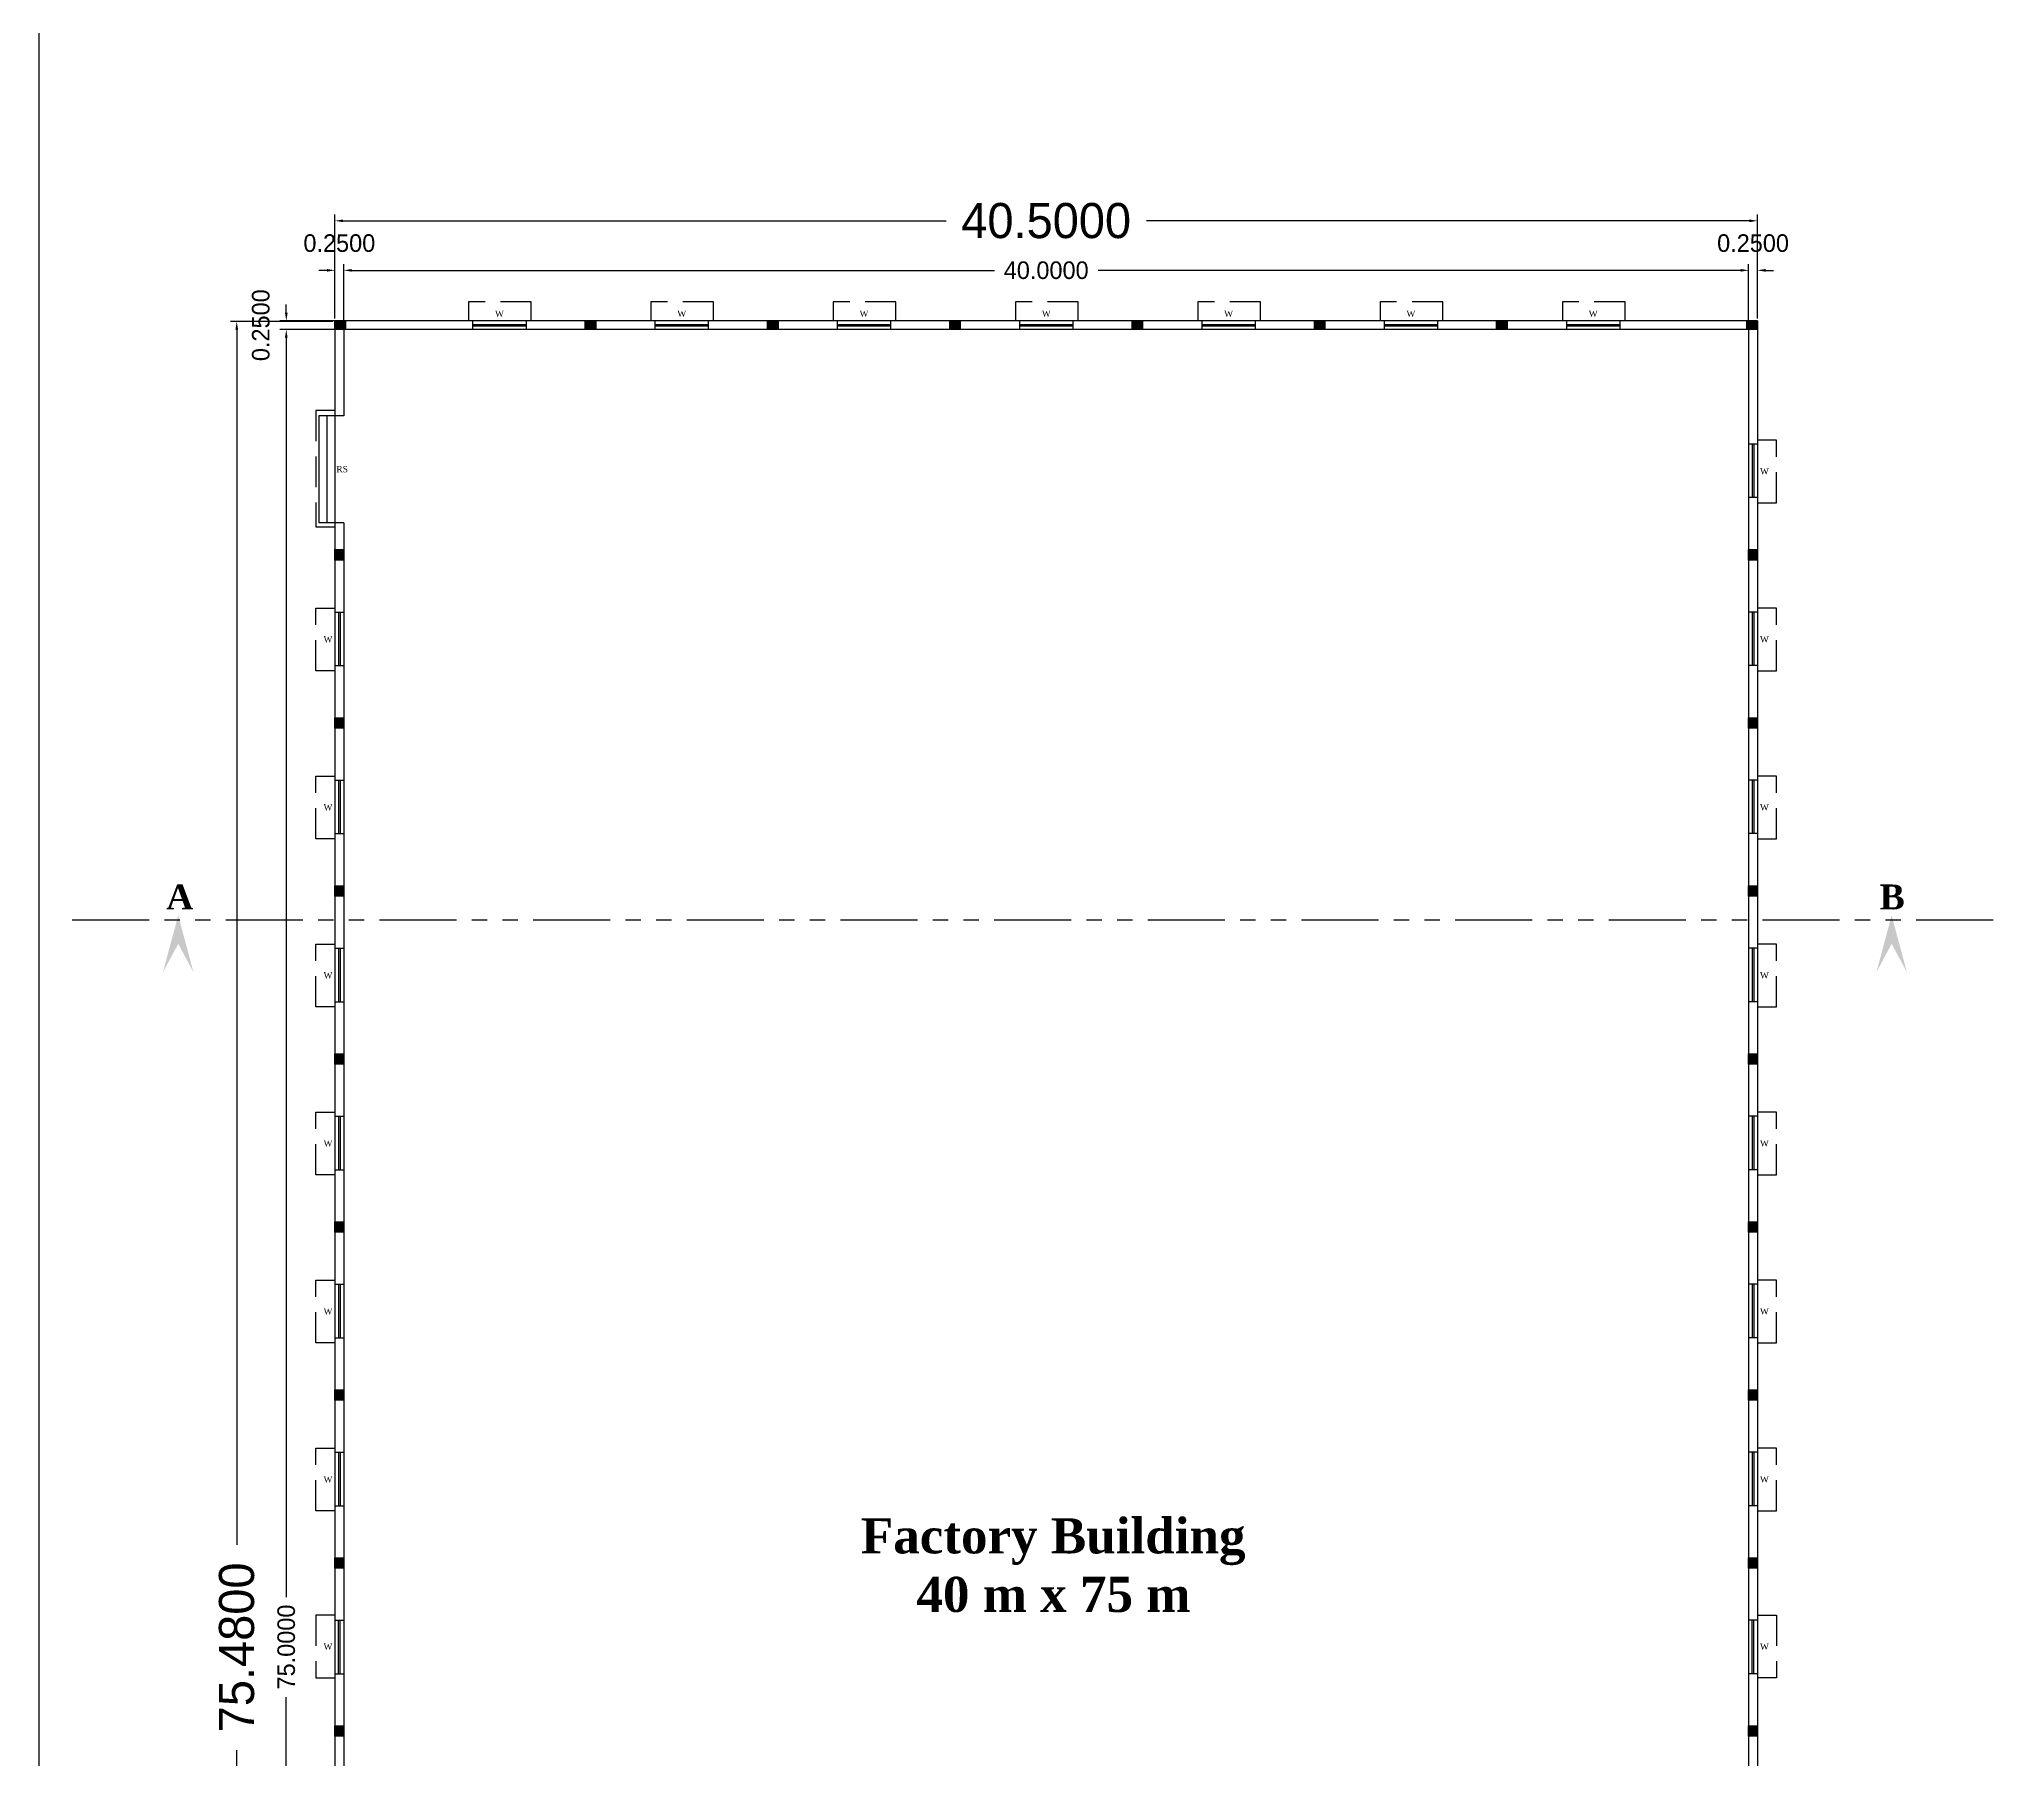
# Model space of a CAD drawing. Header units: metres. Extents: x 0 to 1012, y 0 to 496.
# Drawn here: x 620.1 to 676.1, y 201.7 to 250.7 of the extents above; entities that cross this region are included whole.
import ezdxf

# ---------------------------------------------------------------- set-up
doc = ezdxf.new("R2010")
doc.units = ezdxf.units.M
doc.header["$LTSCALE"] = 3.5
doc.header["$MEASUREMENT"] = 0
doc.linetypes.add('HIDDEN', pattern=[0.375, 0.25, -0.125])
doc.linetypes.add('PHANTOM2', pattern=[1.25, 0.625, -0.125, 0.125, -0.125, 0.125, -0.125])
doc.layers.get('0').update_dxf_attribs({"linetype": 'CONTINUOUS'})
doc.layers.get('DEFPOINTS').update_dxf_attribs({"linetype": 'CONTINUOUS'})
doc.layers.add('0 @ 0.001', color=7, linetype='CONTINUOUS')
doc.styles.add('Notes', font='arial.ttf', dxfattribs={"height": 3})
doc.styles.add('RomanS', font='romans.shx')
doc.dimstyles.get("Standard").update_dxf_attribs({"dimtxt": 0.18, "dimasz": 0.18, "dimexe": 0.18, "dimexo": 0.0625, "dimgap": 0.09, "dimtad": 0, "dimtih": 1, "dimtoh": 1, "dimdec": 4, "dimzin": 0, "dimdsep": 46, "dimtxsty": 'Standard', "dimcen": 0.09, "dimadec": 0, "dimazin": 0, "dimtfac": 1, "dimtdec": 4, "dimtofl": 0, "dimtmove": 0, "dimatfit": 3, "dimfxl": 0, "dimtolj": 1, "dimtzin": 0, "dimarcsym": 0})

# ---------------------------------------------------------------- blocks, each defined once
blk = doc.blocks.new('*D78')
at = {"color": 0, "lineweight": -2}
for p, q in [((628.53, 242.71), (628.53, 245.675)), ((669.03, 242.71), (669.03, 245.675)), ((628.76, 245.495), (645.929, 245.495)), ((668.8, 245.495), (651.632, 245.495))]:
    blk.add_line(p, q, dxfattribs=at)
at = {"color": 0}
for points in [[(628.76, 245.533), (628.76, 245.457), (628.53, 245.495)], [(668.8, 245.533), (668.8, 245.457), (669.03, 245.495)]]:
    blk.add_solid(points, dxfattribs=at)
at = {"layer": 'DEFPOINTS', "color": 0}
for p in [(669.03, 245.495), (628.53, 242.648), (669.03, 242.648)]:
    blk.add_point(p, dxfattribs=at)
at = {"color": 0, "insert": (648.78, 245.495), "char_height": 1, "attachment_point": 5}
blk.add_mtext('\\A1;40.5000', dxfattribs=at)
blk = doc.blocks.new('*D79')
at = {"color": 0, "lineweight": -2}
for p, q in [((628.78, 242.48), (628.78, 244.265)), ((629.01, 244.085), (647.304, 244.085)), ((668.55, 244.085), (650.257, 244.085)), ((668.78, 242.46), (668.78, 244.265))]:
    blk.add_line(p, q, dxfattribs=at)
at = {"color": 0}
for points in [[(629.01, 244.124), (629.01, 244.047), (628.78, 244.085)], [(668.55, 244.124), (668.55, 244.047), (668.78, 244.085)]]:
    blk.add_solid(points, dxfattribs=at)
at = {"layer": 'DEFPOINTS', "color": 0}
for p in [(668.78, 244.085), (628.78, 242.418), (668.78, 242.398)]:
    blk.add_point(p, dxfattribs=at)
at = {"color": 0, "insert": (648.78, 244.085), "char_height": 0.5, "attachment_point": 5}
blk.add_mtext('\\A1;40.0000', dxfattribs=at)
blk = doc.blocks.new('*D80')
at = {"color": 0, "lineweight": -2}
for p, q in [((628.3, 244.085), (628.07, 244.085)), ((628.53, 242.71), (628.53, 244.265)), ((628.78, 242.46), (628.78, 244.265)), ((629.01, 244.085), (629.24, 244.085))]:
    blk.add_line(p, q, dxfattribs=at)
at = {"color": 0}
for points in [[(628.3, 244.124), (628.3, 244.047), (628.53, 244.085)], [(629.01, 244.124), (629.01, 244.047), (628.78, 244.085)]]:
    blk.add_solid(points, dxfattribs=at)
at = {"layer": 'DEFPOINTS', "color": 0}
for p in [(628.78, 244.085), (628.53, 242.648), (628.78, 242.398)]:
    blk.add_point(p, dxfattribs=at)
at = {"color": 0, "insert": (628.655, 244.858), "char_height": 0.5, "attachment_point": 5}
blk.add_mtext('\\A1;0.2500', dxfattribs=at)
blk = doc.blocks.new('*D81')
at = {"color": 0, "lineweight": -2}
for p, q in [((668.55, 244.085), (668.32, 244.085)), ((668.78, 242.46), (668.78, 244.265)), ((669.03, 242.71), (669.03, 244.265)), ((669.26, 244.085), (669.49, 244.085))]:
    blk.add_line(p, q, dxfattribs=at)
at = {"color": 0}
for points in [[(668.55, 244.124), (668.55, 244.047), (668.78, 244.085)], [(669.26, 244.124), (669.26, 244.047), (669.03, 244.085)]]:
    blk.add_solid(points, dxfattribs=at)
at = {"layer": 'DEFPOINTS', "color": 0}
for p in [(669.03, 244.085), (668.78, 242.398), (669.03, 242.648)]:
    blk.add_point(p, dxfattribs=at)
at = {"color": 0, "insert": (668.905, 244.858), "char_height": 0.5, "attachment_point": 5}
blk.add_mtext('\\A1;0.2500', dxfattribs=at)
blk = doc.blocks.new('*D82')
at = {"color": 0, "lineweight": -2}
for p, q in [((628.468, 242.628), (625.554, 242.628)), ((625.734, 242.398), (625.734, 207.811)), ((625.734, 167.378), (625.734, 201.965)), ((628.468, 167.148), (625.554, 167.148))]:
    blk.add_line(p, q, dxfattribs=at)
at = {"color": 0}
for points in [[(625.696, 242.398), (625.772, 242.398), (625.734, 242.628)], [(625.696, 167.378), (625.772, 167.378), (625.734, 167.148)]]:
    blk.add_solid(points, dxfattribs=at)
at = {"layer": 'DEFPOINTS', "color": 0}
for p in [(628.53, 242.628), (625.734, 167.148), (628.53, 167.148)]:
    blk.add_point(p, dxfattribs=at)
at = {"color": 0, "insert": (625.734, 204.888), "char_height": 1, "attachment_point": 5, "rotation": 90}
blk.add_mtext('\\A1;75.4800', dxfattribs=at)
blk = doc.blocks.new('*D83')
at = {"color": 0, "lineweight": -2}
for p, q in [((628.768, 242.398), (626.965, 242.398)), ((627.145, 242.168), (627.145, 206.321)), ((627.145, 167.628), (627.145, 203.475)), ((628.718, 167.398), (626.965, 167.398))]:
    blk.add_line(p, q, dxfattribs=at)
at = {"color": 0}
for points in [[(627.106, 242.168), (627.183, 242.168), (627.145, 242.398)], [(627.106, 167.628), (627.183, 167.628), (627.145, 167.398)]]:
    blk.add_solid(points, dxfattribs=at)
at = {"layer": 'DEFPOINTS', "color": 0}
for p in [(627.145, 242.398), (628.83, 242.398), (628.78, 167.398)]:
    blk.add_point(p, dxfattribs=at)
at = {"color": 0, "insert": (627.145, 204.898), "char_height": 0.5, "attachment_point": 5, "rotation": 90}
blk.add_mtext('\\A1;75.0000', dxfattribs=at)
blk = doc.blocks.new('*D84')
at = {"color": 0, "lineweight": -2}
for p, q in [((627.145, 242.878), (627.145, 243.108)), ((628.768, 242.648), (626.965, 242.648)), ((628.768, 242.398), (626.965, 242.398)), ((627.145, 242.168), (627.145, 241.938))]:
    blk.add_line(p, q, dxfattribs=at)
at = {"color": 0}
for points in [[(627.106, 242.878), (627.183, 242.878), (627.145, 242.648)], [(627.106, 242.168), (627.183, 242.168), (627.145, 242.398)]]:
    blk.add_solid(points, dxfattribs=at)
at = {"layer": 'DEFPOINTS', "color": 0}
for p in [(627.145, 242.648), (628.83, 242.648), (628.83, 242.398)]:
    blk.add_point(p, dxfattribs=at)
at = {"color": 0, "insert": (626.42, 242.523), "char_height": 0.5, "attachment_point": 5, "rotation": 90}
blk.add_mtext('\\A1;0.2500', dxfattribs=at)

msp = doc.modelspace()

# ---------------------------------------------------------------- hatches: boundary and pattern name
h = msp.add_hatch(color=256)
h.dxf.hatch_style = 1
h.paths.add_polyline_path([(628.83031, 242.64791), (628.53031, 242.64791), (628.53031, 242.39791), (628.83031, 242.39791)])
h = msp.add_hatch(color=256)
h.dxf.hatch_style = 1
h.paths.add_polyline_path([(635.95531, 242.64791), (635.65531, 242.64791), (635.65531, 242.39791), (635.95531, 242.39791)])
h = msp.add_hatch(color=256)
h.dxf.hatch_style = 1
h.paths.add_polyline_path([(641.14531, 242.64791), (640.84531, 242.64791), (640.84531, 242.39791), (641.14531, 242.39791)])
h = msp.add_hatch(color=256)
h.dxf.hatch_style = 1
h.paths.add_polyline_path([(646.33531, 242.64791), (646.03531, 242.64791), (646.03531, 242.39791), (646.33531, 242.39791)])
h = msp.add_hatch(color=256)
h.dxf.hatch_style = 1
h.paths.add_polyline_path([(651.52531, 242.64791), (651.22531, 242.64791), (651.22531, 242.39791), (651.52531, 242.39791)])
h = msp.add_hatch(color=256)
h.dxf.hatch_style = 1
h.paths.add_polyline_path([(656.71531, 242.64791), (656.41531, 242.64791), (656.41531, 242.39791), (656.71531, 242.39791)])
h = msp.add_hatch(color=256)
h.dxf.hatch_style = 1
h.paths.add_polyline_path([(661.90531, 242.64791), (661.60531, 242.64791), (661.60531, 242.39791), (661.90531, 242.39791)])
h = msp.add_hatch(color=256)
h.dxf.hatch_style = 1
h.paths.add_polyline_path([(669.03031, 242.64791), (668.73031, 242.64791), (668.73031, 242.39791), (669.03031, 242.39791)])
h = msp.add_hatch(color=256)
h.dxf.hatch_style = 1
h.paths.add_polyline_path([(628.78031, 235.83416), (628.78031, 236.13416), (628.53031, 236.13416), (628.53031, 235.83416)])
h = msp.add_hatch(color=256)
h.dxf.hatch_style = 1
h.paths.add_polyline_path([(669.03031, 235.83416), (669.03031, 236.13416), (668.78031, 236.13416), (668.78031, 235.83416)])
h = msp.add_hatch(color=256)
h.dxf.hatch_style = 1
h.paths.add_polyline_path([(628.78031, 231.05166), (628.78031, 231.35166), (628.53031, 231.35166), (628.53031, 231.05166)])
h = msp.add_hatch(color=256)
h.dxf.hatch_style = 1
h.paths.add_polyline_path([(669.03031, 231.05166), (669.03031, 231.35166), (668.78031, 231.35166), (668.78031, 231.05166)])
h = msp.add_hatch(color=256)
h.dxf.hatch_style = 1
h.paths.add_polyline_path([(628.78031, 226.26916), (628.78031, 226.56916), (628.53031, 226.56916), (628.53031, 226.26916)])
h = msp.add_hatch(color=256)
h.dxf.hatch_style = 1
h.paths.add_polyline_path([(669.03031, 226.26916), (669.03031, 226.56916), (668.78031, 226.56916), (668.78031, 226.26916)])
for points in [[(624.06754, 225.72502), (623.63224, 224.10348), (624.06754, 224.91425), (624.50283, 224.10348)], [(672.85148, 225.72502), (672.41619, 224.10348), (672.85148, 224.91425), (673.28677, 224.10348)]]:
    msp.add_hatch(color=256).paths.add_polyline_path(points)
h = msp.add_hatch(color=256)
h.dxf.hatch_style = 1
h.paths.add_polyline_path([(628.78031, 221.48666), (628.78031, 221.78666), (628.53031, 221.78666), (628.53031, 221.48666)])
h = msp.add_hatch(color=256)
h.dxf.hatch_style = 1
h.paths.add_polyline_path([(669.03031, 221.48666), (669.03031, 221.78666), (668.78031, 221.78666), (668.78031, 221.48666)])
h = msp.add_hatch(color=256)
h.dxf.hatch_style = 1
h.paths.add_polyline_path([(628.78031, 216.70416), (628.78031, 217.00416), (628.53031, 217.00416), (628.53031, 216.70416)])
h = msp.add_hatch(color=256)
h.dxf.hatch_style = 1
h.paths.add_polyline_path([(669.03031, 216.70416), (669.03031, 217.00416), (668.78031, 217.00416), (668.78031, 216.70416)])
h = msp.add_hatch(color=256)
h.dxf.hatch_style = 1
h.paths.add_polyline_path([(628.78031, 211.92166), (628.78031, 212.22166), (628.53031, 212.22166), (628.53031, 211.92166)])
h = msp.add_hatch(color=256)
h.dxf.hatch_style = 1
h.paths.add_polyline_path([(669.03031, 211.92166), (669.03031, 212.22166), (668.78031, 212.22166), (668.78031, 211.92166)])
h = msp.add_hatch(color=256)
h.dxf.hatch_style = 1
h.paths.add_polyline_path([(628.78031, 207.13916), (628.78031, 207.43916), (628.53031, 207.43916), (628.53031, 207.13916)])
h = msp.add_hatch(color=256)
h.dxf.hatch_style = 1
h.paths.add_polyline_path([(669.03031, 207.13916), (669.03031, 207.43916), (668.78031, 207.43916), (668.78031, 207.13916)])
h = msp.add_hatch(color=256)
h.dxf.hatch_style = 1
h.paths.add_polyline_path([(628.78031, 202.35666), (628.78031, 202.65666), (628.53031, 202.65666), (628.53031, 202.35666)])
h = msp.add_hatch(color=256)
h.dxf.hatch_style = 1
h.paths.add_polyline_path([(669.03031, 202.35666), (669.03031, 202.65666), (668.78031, 202.65666), (668.78031, 202.35666)])

# ---------------------------------------------------------------- linework, layer by layer
at = {"linetype": 'HIDDEN'}
for p, q in [((634.12031, 243.19285), (632.33658, 243.19285)), ((632.33658, 243.19285), (632.33658, 242.64791)), ((634.12031, 242.64791), (634.12031, 243.19285)), ((639.31031, 243.19285), (637.52658, 243.19285)), ((637.52658, 243.19285), (637.52658, 242.64791)), ((639.31031, 242.64791), (639.31031, 243.19285)), ((644.50031, 243.19285), (642.71658, 243.19285)), ((642.71658, 243.19285), (642.71658, 242.64791)), ((644.50031, 242.64791), (644.50031, 243.19285)), ((649.69031, 243.19285), (647.90658, 243.19285)), ((647.90658, 243.19285), (647.90658, 242.64791)), ((649.69031, 242.64791), (649.69031, 243.19285)), ((654.88031, 243.19285), (653.09658, 243.19285)), ((653.09658, 243.19285), (653.09658, 242.64791)), ((654.88031, 242.64791), (654.88031, 243.19285)), ((660.07031, 243.19285), (658.28658, 243.19285)), ((658.28658, 243.19285), (658.28658, 242.64791)), ((660.07031, 242.64791), (660.07031, 243.19285)), ((665.26031, 243.19285), (663.47658, 243.19285)), ((663.47658, 243.19285), (663.47658, 242.64791)), ((665.26031, 242.64791), (665.26031, 243.19285)), ((628.53031, 240.09791), (627.98536, 240.09791)), ((627.98536, 240.09791), (627.98536, 236.78419)), ((669.57525, 239.24913), (669.03031, 239.24913)), ((669.57525, 237.46541), (669.57525, 239.24913)), ((669.03031, 237.46541), (669.57525, 237.46541)), ((627.98536, 236.78419), (628.53031, 236.78419)), ((627.98536, 232.68291), (627.98536, 234.46663)), ((627.98536, 234.46663), (628.53031, 234.46663)), ((669.57525, 234.46663), (669.03031, 234.46663)), ((669.57525, 232.68291), (669.57525, 234.46663)), ((628.53031, 232.68291), (627.98536, 232.68291)), ((669.03031, 232.68291), (669.57525, 232.68291)), ((627.98536, 227.90041), (627.98536, 229.68413)), ((627.98536, 229.68413), (628.53031, 229.68413)), ((669.57525, 229.68413), (669.03031, 229.68413)), ((669.57525, 227.90041), (669.57525, 229.68413)), ((628.53031, 227.90041), (627.98536, 227.90041)), ((669.03031, 227.90041), (669.57525, 227.90041)), ((627.98536, 223.11791), (627.98536, 224.90163)), ((627.98536, 224.90163), (628.53031, 224.90163)), ((669.57525, 224.90163), (669.03031, 224.90163)), ((669.57525, 223.11791), (669.57525, 224.90163)), ((628.53031, 223.11791), (627.98536, 223.11791)), ((669.03031, 223.11791), (669.57525, 223.11791)), ((627.98536, 218.33541), (627.98536, 220.11913)), ((627.98536, 220.11913), (628.53031, 220.11913)), ((669.57525, 220.11913), (669.03031, 220.11913)), ((669.57525, 218.33541), (669.57525, 220.11913)), ((628.53031, 218.33541), (627.98536, 218.33541)), ((669.03031, 218.33541), (669.57525, 218.33541)), ((627.98536, 213.55291), (627.98536, 215.33663)), ((627.98536, 215.33663), (628.53031, 215.33663)), ((669.57525, 215.33663), (669.03031, 215.33663)), ((669.57525, 213.55291), (669.57525, 215.33663)), ((628.53031, 213.55291), (627.98536, 213.55291)), ((669.03031, 213.55291), (669.57525, 213.55291)), ((627.98536, 208.77041), (627.98536, 210.55413)), ((627.98536, 210.55413), (628.53031, 210.55413)), ((669.57525, 210.55413), (669.03031, 210.55413)), ((669.57525, 208.77041), (669.57525, 210.55413)), ((628.53031, 208.77041), (627.98536, 208.77041)), ((669.03031, 208.77041), (669.57525, 208.77041)), ((628.53031, 205.80791), (627.98536, 205.80791)), ((627.98536, 205.80791), (627.98536, 204.02419)), ((669.03031, 205.80791), (669.57525, 205.80791)), ((669.57525, 205.80791), (669.57525, 204.02419)), ((627.98536, 204.02419), (628.53031, 204.02419)), ((669.57525, 204.02419), (669.03031, 204.02419))]:
    msp.add_line(p, q, dxfattribs=at)
for p, q in [((628.53031, 242.64791), (628.53031, 167.14791)), ((669.03031, 242.64791), (628.53031, 242.64791)), ((628.53031, 242.64791), (628.83031, 242.64791)), ((628.53031, 242.39791), (628.53031, 242.62791)), ((628.83031, 242.39791), (628.53031, 242.39791)), ((628.78031, 242.39791), (628.78031, 239.94791)), ((668.78031, 242.39791), (628.78031, 242.39791)), ((628.83031, 242.64791), (628.83031, 242.39791)), ((632.45031, 242.64791), (632.45031, 242.39791)), ((632.45031, 242.54501), (633.97031, 242.54501)), ((632.45031, 242.5008), (633.97031, 242.5008)), ((633.97031, 242.64791), (633.97031, 242.39791)), ((635.65531, 242.64791), (635.95531, 242.64791)), ((635.65531, 242.39791), (635.65531, 242.62791)), ((635.95531, 242.39791), (635.65531, 242.39791)), ((635.95531, 242.64791), (635.95531, 242.39791)), ((637.64031, 242.64791), (637.64031, 242.39791)), ((637.64031, 242.54501), (639.16031, 242.54501)), ((637.64031, 242.5008), (639.16031, 242.5008)), ((639.16031, 242.64791), (639.16031, 242.39791)), ((640.84531, 242.64791), (641.14531, 242.64791)), ((640.84531, 242.39791), (640.84531, 242.62791)), ((641.14531, 242.39791), (640.84531, 242.39791)), ((641.14531, 242.64791), (641.14531, 242.39791)), ((642.83031, 242.64791), (642.83031, 242.39791)), ((642.83031, 242.54501), (644.35031, 242.54501)), ((642.83031, 242.5008), (644.35031, 242.5008)), ((644.35031, 242.64791), (644.35031, 242.39791)), ((646.03531, 242.64791), (646.33531, 242.64791)), ((646.03531, 242.39791), (646.03531, 242.62791)), ((646.33531, 242.39791), (646.03531, 242.39791)), ((646.33531, 242.64791), (646.33531, 242.39791)), ((648.02031, 242.64791), (648.02031, 242.39791)), ((648.02031, 242.54501), (649.54031, 242.54501)), ((648.02031, 242.5008), (649.54031, 242.5008)), ((649.54031, 242.64791), (649.54031, 242.39791)), ((651.22531, 242.64791), (651.52531, 242.64791)), ((651.22531, 242.39791), (651.22531, 242.62791)), ((651.52531, 242.39791), (651.22531, 242.39791)), ((651.52531, 242.64791), (651.52531, 242.39791)), ((653.21031, 242.64791), (653.21031, 242.39791)), ((653.21031, 242.54501), (654.73031, 242.54501)), ((653.21031, 242.5008), (654.73031, 242.5008)), ((654.73031, 242.64791), (654.73031, 242.39791)), ((656.41531, 242.64791), (656.71531, 242.64791)), ((656.41531, 242.39791), (656.41531, 242.62791)), ((656.71531, 242.39791), (656.41531, 242.39791)), ((656.71531, 242.64791), (656.71531, 242.39791)), ((658.40031, 242.64791), (658.40031, 242.39791)), ((658.40031, 242.54501), (659.92031, 242.54501)), ((658.40031, 242.5008), (659.92031, 242.5008)), ((659.92031, 242.64791), (659.92031, 242.39791)), ((661.60531, 242.64791), (661.90531, 242.64791)), ((661.60531, 242.39791), (661.60531, 242.62791)), ((661.90531, 242.39791), (661.60531, 242.39791)), ((661.90531, 242.64791), (661.90531, 242.39791)), ((663.59031, 242.64791), (663.59031, 242.39791)), ((663.59031, 242.54501), (665.11031, 242.54501)), ((663.59031, 242.5008), (665.11031, 242.5008)), ((665.11031, 242.64791), (665.11031, 242.39791)), ((668.73031, 242.64791), (669.03031, 242.64791)), ((668.73031, 242.39791), (668.73031, 242.62791)), ((669.03031, 242.39791), (668.73031, 242.39791)), ((668.78031, 242.39791), (668.78031, 167.39791)), ((669.03031, 242.64791), (669.03031, 167.14791)), ((669.03031, 242.64791), (669.03031, 242.39791)), ((628.78031, 239.94791), (628.07031, 239.94791)), ((628.30031, 239.94791), (628.07031, 239.94791)), ((628.07031, 239.94791), (628.07031, 236.89791)), ((628.30031, 239.94791), (628.30031, 236.89791)), ((669.03031, 239.13541), (668.78031, 239.13541)), ((668.8832, 239.13541), (668.8832, 237.61541)), ((668.92741, 239.13541), (668.92741, 237.61541)), ((669.03031, 237.61541), (668.78031, 237.61541)), ((628.30031, 236.89791), (628.07031, 236.89791)), ((628.78031, 236.89791), (628.30031, 236.89791)), ((628.78031, 236.89791), (628.78031, 167.39791)), ((628.53031, 235.83416), (628.53031, 236.13416)), ((628.53031, 236.13416), (628.76031, 236.13416)), ((628.78031, 235.83416), (628.53031, 235.83416)), ((628.78031, 236.13416), (628.78031, 235.83416)), ((668.78031, 235.83416), (668.78031, 236.13416)), ((668.78031, 236.13416), (669.01031, 236.13416)), ((669.03031, 235.83416), (668.78031, 235.83416)), ((669.03031, 236.13416), (669.03031, 235.83416)), ((628.53031, 234.35291), (628.78031, 234.35291)), ((628.6332, 234.35291), (628.6332, 232.83291)), ((628.67741, 234.35291), (628.67741, 232.83291)), ((669.03031, 234.35291), (668.78031, 234.35291)), ((668.8832, 234.35291), (668.8832, 232.83291)), ((668.92741, 234.35291), (668.92741, 232.83291)), ((628.53031, 232.83291), (628.78031, 232.83291)), ((669.03031, 232.83291), (668.78031, 232.83291)), ((628.53031, 231.05166), (628.53031, 231.35166)), ((628.53031, 231.35166), (628.76031, 231.35166)), ((628.78031, 231.35166), (628.78031, 231.05166)), ((668.78031, 231.05166), (668.78031, 231.35166)), ((668.78031, 231.35166), (669.01031, 231.35166)), ((669.03031, 231.35166), (669.03031, 231.05166)), ((628.78031, 231.05166), (628.53031, 231.05166)), ((669.03031, 231.05166), (668.78031, 231.05166)), ((628.53031, 229.57041), (628.78031, 229.57041)), ((628.6332, 229.57041), (628.6332, 228.05041)), ((628.67741, 229.57041), (628.67741, 228.05041)), ((669.03031, 229.57041), (668.78031, 229.57041)), ((668.8832, 229.57041), (668.8832, 228.05041)), ((668.92741, 229.57041), (668.92741, 228.05041)), ((628.53031, 228.05041), (628.78031, 228.05041)), ((669.03031, 228.05041), (668.78031, 228.05041)), ((628.53031, 226.26916), (628.53031, 226.56916)), ((628.53031, 226.56916), (628.76031, 226.56916)), ((628.78031, 226.26916), (628.53031, 226.26916)), ((628.78031, 226.56916), (628.78031, 226.26916)), ((668.78031, 226.26916), (668.78031, 226.56916)), ((668.78031, 226.56916), (669.01031, 226.56916)), ((669.03031, 226.26916), (668.78031, 226.26916)), ((669.03031, 226.56916), (669.03031, 226.26916)), ((628.53031, 224.78791), (628.78031, 224.78791)), ((628.6332, 224.78791), (628.6332, 223.26791)), ((628.67741, 224.78791), (628.67741, 223.26791)), ((669.03031, 224.78791), (668.78031, 224.78791)), ((668.8832, 224.78791), (668.8832, 223.26791)), ((668.92741, 224.78791), (668.92741, 223.26791)), ((628.53031, 223.26791), (628.78031, 223.26791)), ((669.03031, 223.26791), (668.78031, 223.26791)), ((628.53031, 221.48666), (628.53031, 221.78666)), ((628.53031, 221.78666), (628.76031, 221.78666)), ((628.78031, 221.78666), (628.78031, 221.48666)), ((668.78031, 221.48666), (668.78031, 221.78666)), ((668.78031, 221.78666), (669.01031, 221.78666)), ((669.03031, 221.78666), (669.03031, 221.48666)), ((628.78031, 221.48666), (628.53031, 221.48666)), ((669.03031, 221.48666), (668.78031, 221.48666)), ((628.53031, 220.00541), (628.78031, 220.00541)), ((628.6332, 220.00541), (628.6332, 218.48541)), ((628.67741, 220.00541), (628.67741, 218.48541)), ((669.03031, 220.00541), (668.78031, 220.00541)), ((668.8832, 220.00541), (668.8832, 218.48541)), ((668.92741, 220.00541), (668.92741, 218.48541)), ((628.53031, 218.48541), (628.78031, 218.48541)), ((669.03031, 218.48541), (668.78031, 218.48541)), ((628.53031, 216.70416), (628.53031, 217.00416)), ((628.53031, 217.00416), (628.76031, 217.00416)), ((628.78031, 216.70416), (628.53031, 216.70416)), ((628.78031, 217.00416), (628.78031, 216.70416)), ((668.78031, 216.70416), (668.78031, 217.00416)), ((668.78031, 217.00416), (669.01031, 217.00416)), ((669.03031, 216.70416), (668.78031, 216.70416)), ((669.03031, 217.00416), (669.03031, 216.70416)), ((628.53031, 215.22291), (628.78031, 215.22291)), ((628.6332, 215.22291), (628.6332, 213.70291)), ((628.67741, 215.22291), (628.67741, 213.70291)), ((669.03031, 215.22291), (668.78031, 215.22291)), ((668.8832, 215.22291), (668.8832, 213.70291)), ((668.92741, 215.22291), (668.92741, 213.70291)), ((628.53031, 213.70291), (628.78031, 213.70291)), ((669.03031, 213.70291), (668.78031, 213.70291)), ((628.53031, 211.92166), (628.53031, 212.22166)), ((628.53031, 212.22166), (628.76031, 212.22166)), ((628.78031, 212.22166), (628.78031, 211.92166)), ((668.78031, 211.92166), (668.78031, 212.22166)), ((668.78031, 212.22166), (669.01031, 212.22166)), ((669.03031, 212.22166), (669.03031, 211.92166)), ((628.78031, 211.92166), (628.53031, 211.92166)), ((669.03031, 211.92166), (668.78031, 211.92166)), ((628.53031, 210.44041), (628.78031, 210.44041)), ((628.6332, 210.44041), (628.6332, 208.92041)), ((628.67741, 210.44041), (628.67741, 208.92041)), ((669.03031, 210.44041), (668.78031, 210.44041)), ((668.8832, 210.44041), (668.8832, 208.92041)), ((668.92741, 210.44041), (668.92741, 208.92041)), ((628.53031, 208.92041), (628.78031, 208.92041)), ((669.03031, 208.92041), (668.78031, 208.92041)), ((628.53031, 207.13916), (628.53031, 207.43916)), ((628.53031, 207.43916), (628.76031, 207.43916)), ((628.78031, 207.13916), (628.53031, 207.13916)), ((628.78031, 207.43916), (628.78031, 207.13916)), ((668.78031, 207.13916), (668.78031, 207.43916)), ((668.78031, 207.43916), (669.01031, 207.43916)), ((669.03031, 207.13916), (668.78031, 207.13916)), ((669.03031, 207.43916), (669.03031, 207.13916)), ((628.53031, 205.65791), (628.78031, 205.65791)), ((628.6332, 204.13791), (628.6332, 205.65791)), ((628.67741, 204.13791), (628.67741, 205.65791)), ((669.03031, 205.65791), (668.78031, 205.65791)), ((668.8832, 204.13791), (668.8832, 205.65791)), ((668.92741, 204.13791), (668.92741, 205.65791)), ((628.53031, 204.13791), (628.78031, 204.13791)), ((669.03031, 204.13791), (668.78031, 204.13791)), ((628.53031, 202.35666), (628.53031, 202.65666)), ((628.53031, 202.65666), (628.76031, 202.65666)), ((628.78031, 202.65666), (628.78031, 202.35666)), ((668.78031, 202.35666), (668.78031, 202.65666)), ((668.78031, 202.65666), (669.01031, 202.65666)), ((669.03031, 202.65666), (669.03031, 202.35666)), ((628.78031, 202.35666), (628.53031, 202.35666)), ((669.03031, 202.35666), (668.78031, 202.35666))]:
    msp.add_line(p, q)
at = {"linetype": 'PHANTOM2'}
msp.add_line((621.0508, 225.60101), (675.84253, 225.60101), dxfattribs=at)
msp.add_lwpolyline([(946.76772, 152.80989), (620.11287, 152.80989), (620.11287, 358.90797), (946.76772, 358.90797)], close=True)

# ---------------------------------------------------------------- texts
at = {"char_height": 0.1777477, "style": 'RomanS'}
for s, insert, width, attachment_point in [('{\\fTimes New Roman Baltic|b0|i0|c0|p18;W}', (633.08677, 242.75974), 0.2428091, 7), ('{\\fTimes New Roman Baltic|b0|i0|c0|p18;W}', (638.27677, 242.75974), 0.2428091, 7), ('{\\fTimes New Roman Baltic|b0|i0|c0|p18;W}', (643.46677, 242.75974), 0.2428091, 7), ('{\\fTimes New Roman Baltic|b0|i0|c0|p18;W}', (648.65677, 242.75974), 0.2428091, 7), ('{\\fTimes New Roman Baltic|b0|i0|c0|p18;W}', (653.84677, 242.75974), 0.2428091, 7), ('{\\fTimes New Roman Baltic|b0|i0|c0|p18;W}', (659.03677, 242.75974), 0.2428091, 7), ('{\\fTimes New Roman Baltic|b0|i0|c0|p18;W}', (664.22677, 242.75974), 0.2428091, 7), ('{\\fTimes New Roman Baltic|b0|i0|c0|p18;RS}', (628.57028, 238.33493), 0.5581336, 7), ('{\\fTimes New Roman Baltic|b0|i0|c0|p18;W}', (669.10157, 238.27355), 0.2428091, 7), ('{\\fTimes New Roman Baltic|b0|i0|c0|p18;W}', (628.45904, 233.49105), 0.2428091, 9), ('{\\fTimes New Roman Baltic|b0|i0|c0|p18;W}', (669.10157, 233.49105), 0.2428091, 7), ('{\\fTimes New Roman Baltic|b0|i0|c0|p18;W}', (628.45904, 228.70855), 0.2428091, 9), ('{\\fTimes New Roman Baltic|b0|i0|c0|p18;W}', (669.10157, 228.70855), 0.2428091, 7), ('{\\fTimes New Roman Baltic|b0|i0|c0|p18;W}', (628.45904, 223.92605), 0.2428091, 9), ('{\\fTimes New Roman Baltic|b0|i0|c0|p18;W}', (669.10157, 223.92605), 0.2428091, 7), ('{\\fTimes New Roman Baltic|b0|i0|c0|p18;W}', (628.45904, 219.14355), 0.2428091, 9), ('{\\fTimes New Roman Baltic|b0|i0|c0|p18;W}', (669.10157, 219.14355), 0.2428091, 7), ('{\\fTimes New Roman Baltic|b0|i0|c0|p18;W}', (628.45904, 214.36105), 0.2428091, 9), ('{\\fTimes New Roman Baltic|b0|i0|c0|p18;W}', (669.10157, 214.36105), 0.2428091, 7), ('{\\fTimes New Roman Baltic|b0|i0|c0|p18;W}', (628.45904, 209.57855), 0.2428091, 9), ('{\\fTimes New Roman Baltic|b0|i0|c0|p18;W}', (669.10157, 209.57855), 0.2428091, 7), ('{\\fTimes New Roman Baltic|b0|i0|c0|p18;W}', (628.45904, 204.99977), 0.2428091, 3), ('{\\fTimes New Roman Baltic|b0|i0|c0|p18;W}', (669.10157, 204.99977), 0.2428091, 1)]:
    msp.add_mtext(s, dxfattribs=dict(at, insert=insert, width=width, attachment_point=attachment_point))
at = {"char_height": 0.7093662, "width": 1.2805833, "attachment_point": 1}
for s, insert in [('{\\fTimes New Roman|b1|i0|c0|p18;A}', (623.72615, 226.60362)), ('{\\fTimes New Roman|b1|i0|c0|p18;B}', (672.5101, 226.60362))]:
    msp.add_mtext(s, dxfattribs=dict(at, insert=insert))
at = {"layer": '0 @ 0.001', "insert": (642.57975, 208.56329), "char_height": 1, "attachment_point": 1, "style": 'Notes'}
msp.add_mtext_dynamic_manual_height_columns('{\\fTimes New Roman|b1|i0|c0|p18;\\W2.44682; \\W1;Factory Building\\P{\\W6.636277; }40 m x 75 m}', width=12.4794426, gutter_width=0.015, heights=[0], dxfattribs=at)

# ---------------------------------------------------------------- dimensions: what is measured, and where the dimension line sits
for base, p1, p2, override, picture, middle in [((669.03031, 245.49492), (628.53031, 242.64791), (669.03031, 242.64791), {"dimtxt": 1, "dimasz": 0.23, "dimgap": 0.185, "dimtmove": 2}, '*D78', (648.78031, 245.49492)), ((628.78031, 244.0853), (628.53031, 242.64791), (628.78031, 242.39791), {"dimtxt": 0.5, "dimasz": 0.23, "dimgap": 0.185, "dimtmove": 2}, '*D80', (628.65531, 244.8578)), ((669.03031, 244.0853), (668.78031, 242.39791), (669.03031, 242.64791), {"dimtxt": 0.5, "dimasz": 0.23, "dimgap": 0.185, "dimtmove": 2}, '*D81', (668.90531, 244.8578)), ((668.78031, 244.0853), (628.78031, 242.41791), (668.78031, 242.39791), {"dimtxt": 0.5, "dimasz": 0.23, "dimgap": 0.185, "dimtmove": 2}, '*D79', (648.78031, 244.0853))]:
    dim = msp.add_linear_dim(base=base, p1=p1, p2=p2, dimstyle='Standard', override=override)
    dim.commit()
    dim.dimension.update_dxf_attribs({"geometry": picture, "text_midpoint": middle})
for base, p1, p2, override, picture, middle in [((627.14463, 242.64791), (628.83031, 242.39791), (628.83031, 242.64791), {"dimtxt": 0.5, "dimasz": 0.23, "dimtmove": 2}, '*D84', (626.41963, 242.52291)), ((625.73384, 167.14791), (628.53031, 242.62791), (628.53031, 167.14791), {"dimtxt": 1, "dimasz": 0.23, "dimtmove": 2}, '*D82', (625.73384, 204.88791)), ((627.14463, 242.39791), (628.78031, 167.39791), (628.83031, 242.39791), {"dimtxt": 0.5, "dimasz": 0.23, "dimtmove": 2}, '*D83', (627.14463, 204.89791))]:
    dim = msp.add_linear_dim(base=base, p1=p1, p2=p2, angle=90, dimstyle='Standard', override=override)
    dim.commit()
    dim.dimension.update_dxf_attribs({"geometry": picture, "text_midpoint": middle, "text_rotation": 90})

doc.saveas('drawing.dxf')
